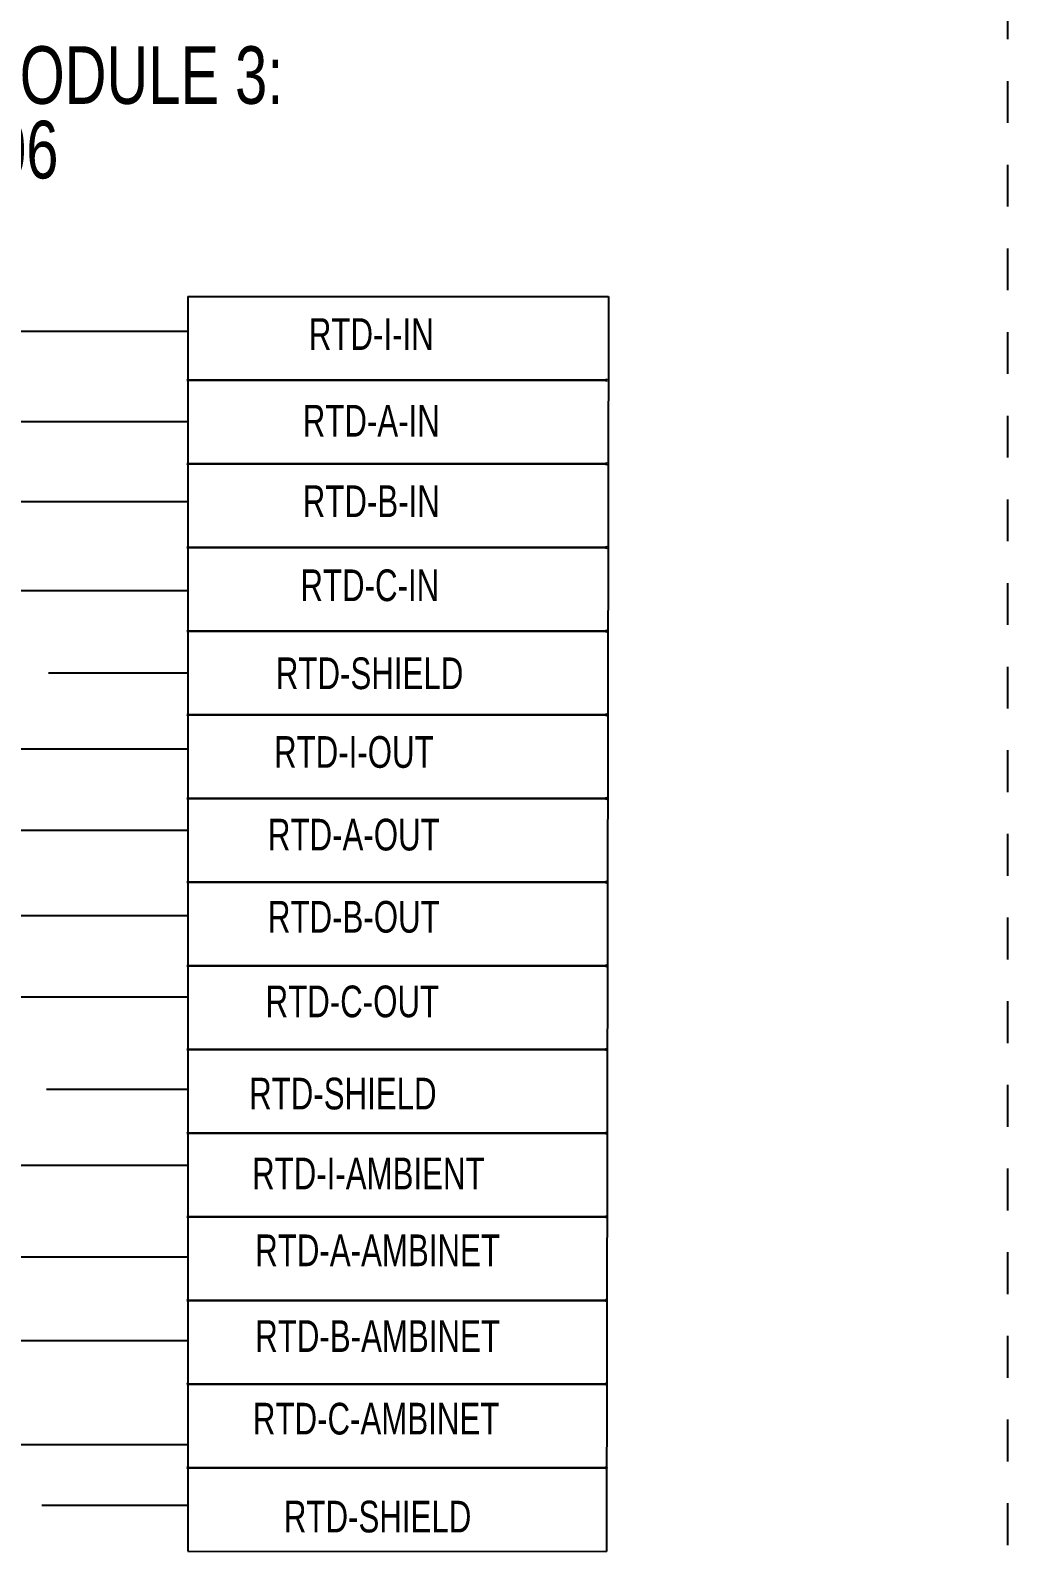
# Paper-space layout 'TEMPERATURE MODULE' of a CAD drawing. Header units: inches. Extents: x 0.5 to 16.2, y 0.3 to 10.6.
# Drawn here: x 4.806 to 7.14, y 5.005 to 8.667 of the extents above; entities that cross this region are included whole.
import ezdxf

# ---------------------------------------------------------------- set-up
doc = ezdxf.new("R2010")
doc.units = ezdxf.units.IN
doc.header["$MEASUREMENT"] = 0
doc.linetypes.add('DOT2', pattern=[0.025, 0, -0.025])
for name, color, linetype in [('94', 14, 'Continuous'), ('TEXT', 4, 'Continuous'), ('THIN_DASHED_NEON_GREEN', 3, 'DOT2'), ('THIN_RED', 1, 'Continuous')]:
    doc.layers.add(name, color=color, linetype=linetype)
doc.styles.add('SLDTEXTSTYLE0', font='TXT', dxfattribs={"width": 0.736842})
doc.styles.add('SLDTEXTSTYLE2', font='TXT', dxfattribs={"width": 0.75})

# ---------------------------------------------------------------- blocks, each defined once
blk = doc.blocks.new('SW_NOTE_0_122')
at = {"layer": 'TEXT', "color": 0, "char_height": 0.137795, "attachment_point": 1, "style": 'SLDTEXTSTYLE2'}
for s, insert in [('YOKOGAWA MODULE 3:', (0.0237, 0.07)), ('MX110-V4R-M06', (0.0237, -0.1082))]:
    blk.add_mtext(s, dxfattribs=dict(at, insert=insert))

psp = doc.layouts.new('TEMPERATURE MODULE')

# ---------------------------------------------------------------- linework, layer by layer
at = {"layer": '94', "lineweight": 25}
for p, q in [((5.1815, 7.8314), (6.1815, 7.8314)), ((6.1815, 7.8314), (5.1815, 7.8314)), ((6.1815, 7.6314), (5.1815, 7.6314)), ((5.1815, 7.6314), (6.1815, 7.6314)), ((6.1815, 7.4314), (5.1815, 7.4314)), ((5.1815, 7.4314), (6.1815, 7.4314)), ((5.1815, 7.2314), (6.1815, 7.2314)), ((6.1815, 7.2314), (5.1815, 7.2314)), ((6.1815, 7.0314), (5.1815, 7.0314)), ((5.1815, 7.0314), (6.1815, 7.0314)), ((5.1815, 6.8314), (6.1815, 6.8314)), ((6.1815, 6.8314), (5.1815, 6.8314)), ((6.1815, 6.6314), (5.1815, 6.6314)), ((5.1815, 6.6314), (6.1815, 6.6314)), ((6.1815, 6.4314), (5.1815, 6.4314)), ((5.1815, 6.4314), (6.1815, 6.4314)), ((5.1815, 6.2314), (6.1815, 6.2314)), ((6.1815, 6.2314), (5.1815, 6.2314)), ((6.1815, 6.0314), (5.1815, 6.0314)), ((5.1815, 6.0314), (6.1815, 6.0314)), ((5.1815, 5.8314), (6.1815, 5.8314)), ((6.1815, 5.8314), (5.1815, 5.8314)), ((6.1815, 5.6314), (5.1815, 5.6314)), ((5.1815, 5.6314), (6.1815, 5.6314)), ((6.1815, 5.4314), (5.1815, 5.4314)), ((5.1815, 5.4314), (6.1815, 5.4314)), ((5.1815, 5.2314), (6.1815, 5.2314)), ((6.1815, 5.2314), (5.1815, 5.2314))]:
    psp.add_line(p, q, dxfattribs=at)
at = {"layer": '94', "lineweight": 18}
for centre, start, end in [((5.1815, 7.8314), 90, 270), ((5.1815, 7.8314), 90, 270), ((5.1815, 7.8314), 315, 135), ((5.1815, 7.8314), 225, 45), ((6.1815, 7.8314), 0, 180), ((6.1815, 7.8314), 180, 0), ((6.1815, 7.8314), 270, 90), ((6.1815, 7.8314), 270, 90), ((5.1815, 7.6314), 90, 270), ((5.1815, 7.6314), 90, 270), ((5.1815, 7.6314), 315, 135), ((5.1815, 7.6314), 225, 45), ((6.1815, 7.6314), 0, 180), ((6.1815, 7.6314), 180, 0), ((6.1815, 7.6314), 270, 90), ((6.1815, 7.6314), 270, 90), ((5.1815, 7.4314), 90, 270), ((5.1815, 7.4314), 90, 270), ((5.1815, 7.4314), 315, 135), ((6.1815, 7.4314), 0, 180), ((6.1815, 7.4314), 270, 90), ((6.1815, 7.4314), 270, 90), ((5.1815, 7.4314), 225, 45), ((6.1815, 7.4314), 180, 0), ((5.1815, 7.2314), 90, 270), ((5.1815, 7.2314), 90, 270), ((5.1815, 7.2314), 315, 135), ((5.1815, 7.2314), 225, 45), ((6.1815, 7.2314), 0, 180), ((6.1815, 7.2314), 180, 0), ((6.1815, 7.2314), 270, 90), ((6.1815, 7.2314), 270, 90), ((5.1815, 7.0314), 90, 270), ((5.1815, 7.0314), 90, 270), ((5.1815, 7.0314), 315, 135), ((5.1815, 7.0314), 225, 45), ((6.1815, 7.0314), 0, 180), ((6.1815, 7.0314), 180, 0), ((6.1815, 7.0314), 270, 90), ((6.1815, 7.0314), 270, 90), ((5.1815, 6.8314), 90, 270), ((5.1815, 6.8314), 90, 270), ((5.1815, 6.8314), 315, 135), ((5.1815, 6.8314), 225, 45), ((6.1815, 6.8314), 0, 180), ((6.1815, 6.8314), 180, 0), ((6.1815, 6.8314), 270, 90), ((6.1815, 6.8314), 270, 90), ((5.1815, 6.6314), 90, 270), ((5.1815, 6.6314), 90, 270), ((5.1815, 6.6314), 315, 135), ((5.1815, 6.6314), 225, 45), ((6.1815, 6.6314), 0, 180), ((6.1815, 6.6314), 180, 0), ((6.1815, 6.6314), 270, 90), ((6.1815, 6.6314), 270, 90), ((5.1815, 6.4314), 90, 270), ((5.1815, 6.4314), 90, 270), ((5.1815, 6.4314), 315, 135), ((5.1815, 6.4314), 225, 45), ((6.1815, 6.4314), 0, 180), ((6.1815, 6.4314), 180, 0), ((6.1815, 6.4314), 270, 90), ((6.1815, 6.4314), 270, 90), ((5.1815, 6.2314), 90, 270), ((5.1815, 6.2314), 90, 270), ((5.1815, 6.2314), 315, 135), ((5.1815, 6.2314), 225, 45), ((6.1815, 6.2314), 0, 180), ((6.1815, 6.2314), 180, 0), ((6.1815, 6.2314), 270, 90), ((6.1815, 6.2314), 270, 90), ((5.1815, 6.0314), 90, 270), ((5.1815, 6.0314), 90, 270), ((5.1815, 6.0314), 315, 135), ((5.1815, 6.0314), 225, 45), ((6.1815, 6.0314), 0, 180), ((6.1815, 6.0314), 180, 0), ((6.1815, 6.0314), 270, 90), ((6.1815, 6.0314), 270, 90), ((5.1815, 5.8314), 90, 270), ((5.1815, 5.8314), 90, 270), ((5.1815, 5.8314), 315, 135), ((5.1815, 5.8314), 225, 45), ((6.1815, 5.8314), 0, 180), ((6.1815, 5.8314), 180, 0), ((6.1815, 5.8314), 270, 90), ((6.1815, 5.8314), 270, 90), ((5.1815, 5.6314), 90, 270), ((5.1815, 5.6314), 90, 270), ((5.1815, 5.6314), 315, 135), ((5.1815, 5.6314), 225, 45), ((6.1815, 5.6314), 0, 180), ((6.1815, 5.6314), 180, 0), ((6.1815, 5.6314), 270, 90), ((6.1815, 5.6314), 270, 90), ((5.1815, 5.4314), 90, 270), ((5.1815, 5.4314), 90, 270), ((5.1815, 5.4314), 315, 135), ((5.1815, 5.4314), 225, 45), ((6.1815, 5.4314), 0, 180), ((6.1815, 5.4314), 180, 0), ((6.1815, 5.4314), 270, 90), ((6.1815, 5.4314), 270, 90), ((5.1815, 5.2314), 90, 270), ((5.1815, 5.2314), 90, 270), ((5.1815, 5.2314), 315, 135), ((5.1815, 5.2314), 225, 45), ((6.1815, 5.2314), 0, 180), ((6.1815, 5.2314), 180, 0), ((6.1815, 5.2314), 270, 90), ((6.1815, 5.2314), 270, 90)]:
    psp.add_arc(centre, 0.0025, start, end, dxfattribs=at)
at = {"layer": 'THIN_DASHED_NEON_GREEN'}
psp.add_line((7.1396, 9.3465), (7.1396, 2.7324), dxfattribs=at)
at = {"layer": 'THIN_RED'}
for p, q in [((5.1815, 8.0314), (5.1815, 5.0321)), ((5.1815, 8.0314), (6.1867, 8.0314)), ((6.1867, 8.0314), (6.1815, 5.0314)), ((5.1815, 7.9475), (4.0578, 7.9475)), ((5.1815, 7.7321), (4.2796, 7.7321)), ((5.1815, 7.5406), (4.5014, 7.5406)), ((5.1815, 7.3282), (4.5914, 7.3282)), ((5.1815, 7.1312), (4.8487, 7.1312)), ((3.894, 6.95), (5.1815, 6.95)), ((3.55, 6.7555), (5.1815, 6.7555)), ((3.55, 6.5515), (5.1815, 6.5515)), ((3.55, 6.3568), (5.1815, 6.3568)), ((5.1815, 6.136), (4.8434, 6.136)), ((4.5103, 5.9544), (5.1815, 5.9544)), ((4.3731, 5.7356), (5.1815, 5.7356)), ((4.2024, 5.5353), (5.1815, 5.5353)), ((3.9989, 5.2873), (5.1815, 5.2873)), ((5.1815, 5.1408), (4.8329, 5.1408)), ((5.1815, 5.0321), (6.1815, 5.0314))]:
    psp.add_line(p, q, dxfattribs=at)

# ---------------------------------------------------------------- block references
at = {"layer": 'TEXT'}
psp.add_blockref('SW_NOTE_0_122', (3.7809, 8.5598), dxfattribs=at)

# ---------------------------------------------------------------- texts
at = {"layer": 'TEXT', "attachment_point": 2, "style": 'SLDTEXTSTYLE0'}
for s, insert, char_height in [('RTD-I-IN', (5.6198, 7.9795), 0.07576), ('RTD-A-IN', (5.6197, 7.7723), 0.07576), ('RTD-B-IN', (5.6197, 7.58), 0.07576), ('RTD-C-IN', (5.6162, 7.379), 0.07576), ('RTD-SHIELD', (5.6157, 7.1686), 0.07576), ('RTD-I-OUT', (5.5781, 6.9805), 0.07576), ('RTD-A-OUT', (5.578, 6.7829), 0.07576), ('RTD-B-OUT', (5.578, 6.5864), 0.07576), ('RTD-C-OUT', (5.5745, 6.3841), 0.07576), ('RTD-SHIELD', (5.5518, 6.1638), 0.07576), ('RTD-I-AMBIENT', (5.6127, 5.9727), 0.075758), ('RTD-A-AMBINET', (5.6348, 5.789), 0.075758), ('RTD-B-AMBINET', (5.6348, 5.584), 0.075758), ('RTD-C-AMBINET', (5.6313, 5.3866), 0.075758), ('RTD-SHIELD', (5.6349, 5.1525), 0.07576)]:
    psp.add_mtext(s, dxfattribs=dict(at, insert=insert, char_height=char_height))

doc.saveas('drawing.dxf')
